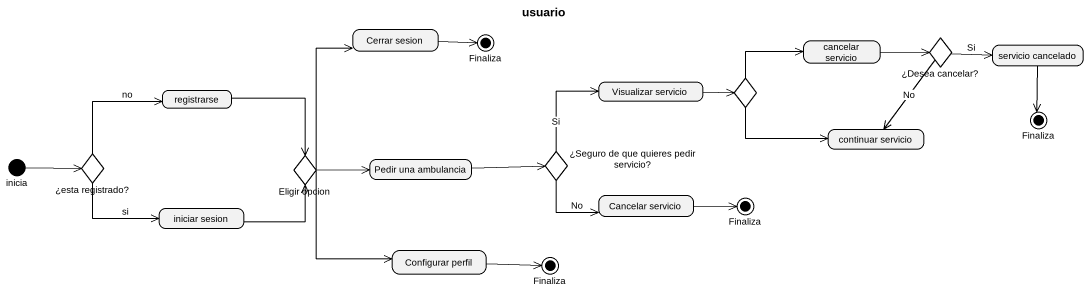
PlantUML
@startuml
title usuario
hide empty description
state "Cerrar sesion" as Cerrar_sesion
state Finaliza <<end>>
state "cancelar servicio" as cancelar_servicio
state "¿Desea cancelar?" as Desea_cancelar <<choice>>
state "servicio cancelado" as servicio_cancelado
state "Visualizar servicio" as Visualizar_servicio
state choice1 <<choice>>
state registrarse
state "Finaliza" as Finaliza_2 <<end>>
state inicia <<start>>
state "¿esta registrado?" as esta_registrado <<choice>>
state "Eligir opcion" as Eligir_opcion <<choice>>
state "Pedir una ambulancia" as Pedir_una_ambulancia
state "¿Seguro de que quieres pedir servicio?" as Seguro_de_que_quieres_pedir <<choice>>
state "continuar servicio" as continuar_servicio
state "Cancelar servicio" as Cancelar_servicio
state "Finaliza" as Finaliza_3 <<end>>
state "iniciar sesion" as iniciar_sesion
state "Configurar perfil" as Configurar_perfil
state "Finaliza" as Finaliza_4 <<end>>
Cerrar_sesion -right-> Finaliza
cancelar_servicio -right-> Desea_cancelar
Desea_cancelar -right-> servicio_cancelado : Si
Desea_cancelar --> continuar_servicio : No
servicio_cancelado --> Finaliza_2
Visualizar_servicio -right-> choice1
choice1 -right-> cancelar_servicio
choice1 -right-> continuar_servicio
registrarse --> Eligir_opcion
inicia -right-> esta_registrado
esta_registrado -up-> registrarse : no
esta_registrado -right-> iniciar_sesion : si
Eligir_opcion -up-> Cerrar_sesion
Eligir_opcion -right-> Pedir_una_ambulancia
Eligir_opcion --> Configurar_perfil
Pedir_una_ambulancia -right-> Seguro_de_que_quieres_pedir
Seguro_de_que_quieres_pedir -up-> Visualizar_servicio : Si
Seguro_de_que_quieres_pedir -right-> Cancelar_servicio : No
Cancelar_servicio -right-> Finaliza_3
iniciar_sesion -right-> Eligir_opcion
Configurar_perfil -right-> Finaliza_4
@enduml
